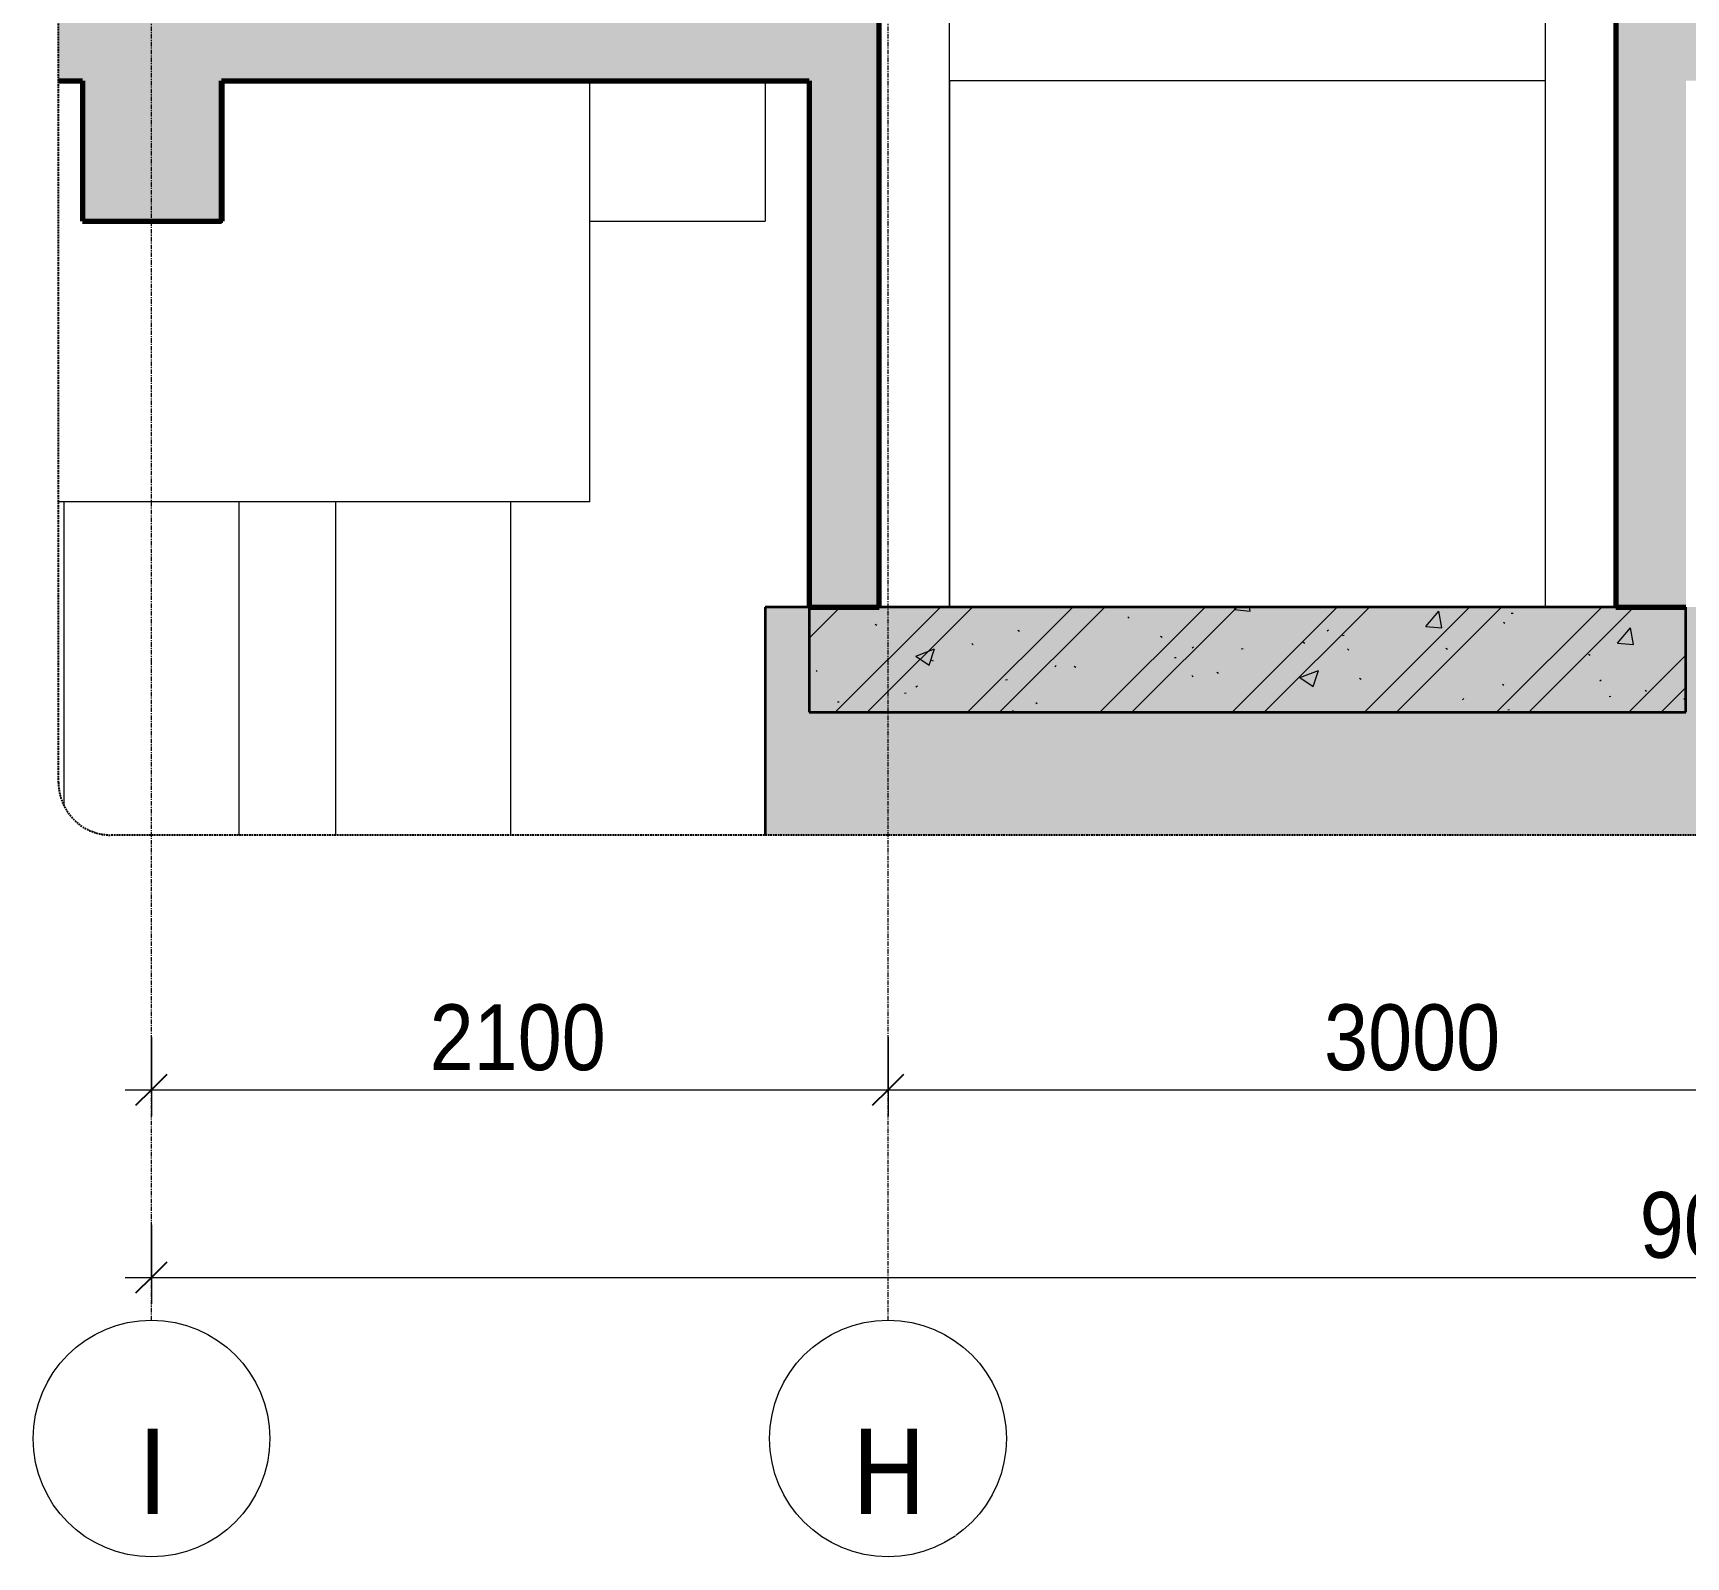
# Model space of a CAD drawing. Header units: millimetres. Extents: x -54951 to -22308, y -6558 to 34550.
# Drawn here: x -53874 to -49162, y -6558 to -2214 of the extents above; entities that cross this region are included whole.
import ezdxf

# ---------------------------------------------------------------- set-up
doc = ezdxf.new("R2010")
doc.units = ezdxf.units.MM
doc.linetypes.add('Grid Line', pattern=[22.225, 12.7, -3.175, 3.175, -3.175])
doc.linetypes.add('Hidden', pattern=[7.14375, 4.7625, -2.38125])
for name, color, linetype, lineweight in [('0-1', 7, 'Continuous', 5), ('A-ANNO-DIMS', 211, 'Continuous', 9), ('A-ANNO-DIMS-75', 211, 'Continuous', 9), ('A-DETL-GENF', 92, 'Continuous', 18), ('A-DETL-GENF-1', 9, 'Continuous', 18), ('A-DETL-GENF-3', 92, 'Hidden', 25), ('A-DETL-WIDE', 214, 'Continuous', 70), ('A-FLOR-FNSH-1', 7, 'Continuous', 35), ('A-FLOR-PATT-1', 43, 'Continuous', 18), ('L-SITE-WALL-1', 250, 'Continuous', 18), ('S-BEAM-1', 253, 'Continuous', 5), ('S-BEAM-2', 10, 'Continuous', 50), ('S-BEAM-3', 250, 'Continuous', 18), ('S-COLS-1', 250, 'Continuous', 18), ('S-FNDN-1', 253, 'Continuous', 5), ('S-FNDN-2', 250, 'Continuous', 18), ('S-FNDN-3', 7, 'Continuous', 35), ('S-GRID-1', 1, 'Grid Line', 9), ('S-GRID-IDEN', 1, 'Continuous', 9)]:
    doc.layers.add(name, color=color, linetype=linetype, lineweight=lineweight)
doc.styles.add('Tahoma_B_1', font='tahomabd.ttf', dxfattribs={"height": 243.75})
doc.styles.add('UTM Avo', font='', dxfattribs={"width": 0.9, "height": 187.5})
doc.styles.get('UTM Avo').set_extended_font_data('UTM Avo')
doc.dimstyles.new('1_Dim_chi_tiet_2_5', dxfattribs={"dimscale": 304.8, "dimtxt": 187.368928, "dimasz": 0.295276, "dimexe": 0.246063, "dimexo": 0.0625, "dimgap": 0.024606, "dimtad": 1, "dimdec": 0, "dimrnd": 5, "dimzin": 0, "dimdsep": 46, "dimtxsty": 'UTM Avo', "dimblk1": 'OBLIQUE', "dimblk2": 'OBLIQUE', "dimsah": 1, "dimcen": 0.09, "dimdle": 0.246063, "dimazin": 0, "dimtfac": 1, "dimtdec": 4, "dimtix": 1, "dimtmove": 0, "dimatfit": 3, "dimfxl": 0.492126, "dimfxlon": 1, "dimtvp": 1, "dimtolj": 1, "dimtzin": 0, "dimarcsym": 2})
pattern_1 = [(50, (-48685.1, 15725), (546.553, -47.817), [57.15, -628.65]), (355, (-48685.1, 15725), (-105.728, 573.17), [45.72, -502.92]), (100.451, (-48639.57, 15721), (440.828, 525.35), [48.57, -534.27]), (46.184, (-48685.1, 15877.4), (813.237, -126.128), [85.725, -942.975]), (96.636, (-48617.35, 15866.9), (712.207, 742.283), [72.855, -801.405]), (351.184, (-48685.1, 15877.4), (712.215, 742.276), [68.58, -754.38]), (21, (-48608.9, 15839.3), (454.843, -306.796), [57.15, -628.65]), (326, (-48608.9, 15839.3), (185.406, 552.564), [45.72, -502.92]), (71.451, (-48571, 15813.73), (640.251, 245.764), [48.57, -534.27]), (37.5, (-48685.12, 15725), (9.2664, 253.665), [5.029, -491.795, 5.029, -505.511, -504.825]), (37.5, (-48685.12, 15725), (9.2664, 253.665), [-1007.364, 5.029, -499.796]), (7.5, (-48685.12, 15725), (200.4594, 300.5414), [5.029, -286.055, 5.029, -480.365, -192.405]), (7.5, (-48685.12, 15725), (200.4594, 300.5414), [-776.478, 5.029, -187.376]), (327.5, (-48855.04, 15725), (406.7728, -17.1864), [5.029, -185.471, 5.029, -589.331, -788.67]), (327.5, (-48855.04, 15725), (406.7728, -17.1864), [-784.86, 5.029, -783.641]), (317.5, (-48931.24, 15725), (444.388, 76.2803), [5.029, -242.621, 5.029, -389.687, -560.07]), (317.5, (-48931.24, 15725), (444.388, 76.2803), [-642.366, 5.029, -555.041]), (45, (-48685.12, 15725), (-188.5854, 188.5854), []), (45, (-48685.12, 16010.75), (-188.5854, 188.5854), [])]

# ---------------------------------------------------------------- blocks, each defined once
blk = doc.blocks.new('NCV_TKTC_KET CAU_rvt-1-TKCS_THANG MÁY TM3 - MẶT CẮT')
at = {"layer": 'A-FLOR-PATT-1'}
h = blk.add_hatch(dxfattribs=at)
h.set_pattern_fill('FP_3', color=256, style=0, pattern_type=2)
h.set_pattern_definition(pattern_1)
h.paths.add_polyline_path([(-51349.3, -4150), (-49161.9, -4150), (-49161.9, -3850), (-51661.9, -3850), (-51661.9, -4150), (-51421.9, -4150)])
h = blk.add_hatch(dxfattribs=at)
h.set_pattern_fill('FP_3', color=256, style=0, pattern_type=2)
h.set_pattern_definition(pattern_1)
h.paths.add_polyline_path([(-51349.3, -4150), (-49161.9, -4150), (-49161.9, -3850), (-51661.9, -3850), (-51661.9, -4150), (-51421.9, -4150)])
at = {"layer": 'S-BEAM-1'}
blk.add_hatch(color=256, dxfattribs=at).paths.add_polyline_path([(-53333.3, -2750), (-53333.3, -2350), (-53336.9, -2350), (-53336.9, -2750)])
at = {"layer": 'S-FNDN-1'}
blk.add_hatch(color=256, dxfattribs=at).paths.add_polyline_path([(-51786.9, -4500), (-49036.9, -4500), (-49036.9, -3850), (-51786.9, -3850)])
at = {"layer": 'A-FLOR-FNSH-1'}
for p, q in [((-51661.9, -3850), (-51661.9, -4150)), ((-49361.9, -3850), (-51461.9, -3850)), ((-49161.9, -4150), (-49161.9, -3850)), ((-51661.9, -4150), (-49161.9, -4150))]:
    blk.add_line(p, q, dxfattribs=at)
at = {"layer": 'L-SITE-WALL-1'}
for p, q in [((-49561.9, -2350), (-51261.9, -2350)), ((-51261.9, -2350), (-51261.9, -3850)), ((-49561.9, -3850), (-49561.9, -2350))]:
    blk.add_line(p, q, dxfattribs=at)
at = {"layer": 'S-BEAM-2'}
for p, q in [((-53333.3, -2750), (-53333.3, -2350)), ((-53336.9, -2750), (-53333.3, -2750))]:
    blk.add_line(p, q, dxfattribs=at)
at = {"layer": 'S-BEAM-3'}
for p in [(-51786.9, -2350), (-52286.9, -2750)]:
    blk.add_line(p, (-51786.9, -2750), dxfattribs=at)
at = {"layer": 'S-COLS-1'}
for p, q in [((-51261.9, -2350), (-51261.9, 29350)), ((-49561.9, -2350), (-49561.9, -2000)), ((-51261.9, -3850), (-51261.9, -2350)), ((-49561.9, -3850), (-49561.9, -2350))]:
    blk.add_line(p, q, dxfattribs=at)
at = {"layer": 'S-FNDN-2'}
for p, q in [((-52286.9, -3550), (-52286.9, -2350)), ((-52286.9, -3550), (-53801.9, -3550)), ((-53786.9, -3550), (-53786.9, -4412.8)), ((-53286.9, -4500), (-53286.9, -3550)), ((-53011.9, -3550), (-53011.9, -4500)), ((-52511.9, -4500), (-52511.9, -3550))]:
    blk.add_line(p, q, dxfattribs=at)
at = {"layer": 'S-FNDN-3'}
for p, q in [((-51661.9, -3850), (-51786.9, -3850)), ((-51786.9, -3850), (-51786.9, -4500)), ((-49361.9, -3850), (-51461.9, -3850))]:
    blk.add_line(p, q, dxfattribs=at)
blk = doc.blocks.new('BORDER VIEW - BORDER VIEW-3767922-TKCS_THANG MÁY TM3 - MẶT CẮT')
at = {"layer": 'A-DETL-GENF-3'}
for p, q in [((-53801.9, -4350), (-53801.9, 33879.3)), ((-44023.9, -4500), (-53651.9, -4500))]:
    blk.add_line(p, q, dxfattribs=at)
blk.add_arc((-53651.9, -4350), 150, 180, 270, dxfattribs=at)
blk = doc.blocks.new('Grid - M_Grid Head - Circle-353313-TKCS_THANG MÁY TM3 - MẶT CẮT')
at = {"layer": 'S-GRID-IDEN'}
blk.add_circle((-44536.9, -6220.2), 337.5, dxfattribs=at)
blk = doc.blocks.new('DIMBLOCK37-TKCS_THANG MÁY TM3 - MẶT CẮT')
at = {"layer": 'A-ANNO-DIMS-75'}
for p, q in [((-53536.9, -5076.2), (-53536.9, -5301.2)), ((-53536.9, -5226.2), (-53536.9, -5076.2)), ((-51436.9, -5076.2), (-51436.9, -5301.2)), ((-51436.9, -5226.2), (-51436.9, -5076.2)), ((-53611.9, -5226.2), (-51436.9, -5226.2))]:
    blk.add_line(p, q, dxfattribs=at)
at = {"layer": 'A-ANNO-DIMS-75', "lineweight": 25}
for p, q in [((-53536.9, -5226.2), (-53491.9, -5181.2)), ((-51436.9, -5226.2), (-51391.9, -5181.2)), ((-53536.9, -5226.2), (-53581.9, -5271.2)), ((-51436.9, -5226.2), (-51481.9, -5271.2))]:
    blk.add_line(p, q, dxfattribs=at)
at = {"layer": 'A-ANNO-DIMS-75', "color": 0, "insert": (-52743.7, -4982.6), "char_height": 187.5, "width": 616.236, "attachment_point": 1, "line_spacing_factor": 1.110334, "style": 'UTM Avo'}
blk.add_mtext('2100', dxfattribs=at)
blk = doc.blocks.new('_Oblique')
at = {"color": 0, "linetype": 'ByBlock', "lineweight": -2}
blk.add_line((-0.5, -0.5), (0.5, 0.5), dxfattribs=at)
blk = doc.blocks.new('DIMBLOCK38-TKCS_THANG MÁY TM3 - MẶT CẮT')
at = {"layer": 'A-ANNO-DIMS-75'}
for p, q in [((-51436.9, -5076.2), (-51436.9, -5301.2)), ((-51436.9, -5226.2), (-51436.9, -5076.2)), ((-48436.9, -5076.2), (-48436.9, -5301.2)), ((-48436.9, -5226.2), (-48436.9, -5076.2)), ((-51436.9, -5226.2), (-48436.9, -5226.2))]:
    blk.add_line(p, q, dxfattribs=at)
at = {"layer": 'A-ANNO-DIMS-75', "lineweight": 25}
for p, q in [((-51436.9, -5226.2), (-51391.9, -5181.2)), ((-48436.9, -5226.2), (-48391.9, -5181.2)), ((-51436.9, -5226.2), (-51481.9, -5271.2)), ((-48436.9, -5226.2), (-48481.9, -5271.2))]:
    blk.add_line(p, q, dxfattribs=at)
at = {"layer": 'A-ANNO-DIMS-75', "color": 0, "insert": (-50193.7, -4982.6), "char_height": 187.5, "width": 616.236, "attachment_point": 1, "line_spacing_factor": 1.110334, "style": 'UTM Avo'}
blk.add_mtext('3000', dxfattribs=at)
blk = doc.blocks.new('DIMBLOCK40-TKCS_THANG MÁY TM3 - MẶT CẮT')
at = {"layer": 'A-ANNO-DIMS-75'}
for p, q in [((-53536.9, -5611.2), (-53536.9, -5836.2)), ((-53536.9, -5761.2), (-53536.9, -5611.2)), ((-44536.9, -5611.2), (-44536.9, -5836.2)), ((-44536.9, -5761.2), (-44536.9, -5611.2)), ((-53611.9, -5761.2), (-44461.9, -5761.2))]:
    blk.add_line(p, q, dxfattribs=at)
at = {"layer": 'A-ANNO-DIMS-75', "lineweight": 25}
for p, q in [((-53536.9, -5761.2), (-53491.9, -5716.2)), ((-44536.9, -5761.2), (-44491.9, -5716.2)), ((-53536.9, -5761.2), (-53581.9, -5806.2)), ((-44536.9, -5761.2), (-44581.9, -5806.2))]:
    blk.add_line(p, q, dxfattribs=at)
at = {"layer": 'A-ANNO-DIMS-75', "color": 0, "insert": (-49293.7, -5517.6), "char_height": 187.5, "width": 616.236, "attachment_point": 1, "line_spacing_factor": 1.110334, "style": 'UTM Avo'}
blk.add_mtext('9000', dxfattribs=at)

msp = doc.modelspace()

# ---------------------------------------------------------------- hatches: boundary and pattern name
at = {"layer": 'A-DETL-GENF-1'}
h = msp.add_hatch(dxfattribs=at)
h.set_pattern_fill('FP_3', color=256, style=0, pattern_type=2)
h.set_pattern_definition(pattern_1)
h.paths.add_polyline_path([(-51661.9, -3850), (-51461.9, -3850), (-51461.9, -2050), (-53801.9, -2050), (-53801.9, -2350), (-53733.3, -2350), (-53733.3, -2750), (-53336.9, -2750), (-53336.9, -2350), (-51661.9, -2350)])
h.paths.add_polyline_path([(-49161.9, -3850), (-49161.9, -2350), (-44536.9, -2350), (-44536.9, -2750), (-44136.9, -2750), (-44136.9, -2350), (-43873.9, -2350), (-43873.9, -2050), (-49361.9, -2050), (-49361.9, -3850)])
h.paths.add_polyline_path([(-44536.9, 1550), (-44235.3, 1550), (-44235.3, 1950), (-43873.9, 1950), (-43873.9, 2150), (-49361.9, 2150), (-49361.9, 1750), (-49161.9, 1750), (-49161.9, 1950), (-46036.9, 1950), (-46036.9, 1750), (-45836.9, 1750), (-45836.9, 1950), (-44536.9, 1950)])
h.paths.add_polyline_path([(-53686.9, 1550), (-53361.9, 1550), (-53361.9, 1950), (-51661.9, 1950), (-51661.9, 1750), (-51461.9, 1750), (-51461.9, 2150), (-53801.9, 2150), (-53801.9, 1950), (-53686.9, 1950)])

# ---------------------------------------------------------------- linework, layer by layer
at = {"layer": 'A-DETL-WIDE'}
for p, q in [((-51461.9, -3850), (-51461.9, -2050)), ((-49361.9, -2050), (-49361.9, -3850)), ((-53801.9, -2350), (-53733.3, -2350)), ((-53733.3, -2350), (-53733.3, -2750)), ((-53336.9, -2750), (-53336.9, -2350)), ((-53336.9, -2350), (-51661.9, -2350)), ((-51661.9, -2350), (-51661.9, -3850)), ((-53733.3, -2750), (-53336.9, -2750)), ((-51661.9, -3850), (-51461.9, -3850)), ((-49361.9, -3850), (-49161.9, -3850))]:
    msp.add_line(p, q, dxfattribs=at)
at = {"layer": 'S-GRID-1'}
for p, q in [((-53536.9, -4007.7), (-53536.9, 32417.5)), ((-51436.9, -4007.7), (-51436.9, 32417.5)), ((-53536.9, -5882.7), (-53536.9, -4007.7)), ((-51436.9, -5882.7), (-51436.9, -4007.7))]:
    msp.add_line(p, q, dxfattribs=at)

# ---------------------------------------------------------------- block references
at = {"layer": '0-1'}
msp.add_blockref('NCV_TKTC_KET CAU_rvt-1-TKCS_THANG MÁY TM3 - MẶT CẮT', (0, 0), dxfattribs=at)
at = {"layer": 'A-DETL-GENF'}
msp.add_blockref('BORDER VIEW - BORDER VIEW-3767922-TKCS_THANG MÁY TM3 - MẶT CẮT', (0, 0), dxfattribs=at)
at = {"layer": 'S-GRID-IDEN'}
for p in [(-9000, 0), (-6900, 0)]:
    msp.add_blockref('Grid - M_Grid Head - Circle-353313-TKCS_THANG MÁY TM3 - MẶT CẮT', p, dxfattribs=at)

# ---------------------------------------------------------------- dimensions: what is measured, and where the dimension line sits
at = {"layer": 'A-ANNO-DIMS'}
for base, p1, p2, override, picture, middle in [((-51436.9, -5226.2), (-53536.9, -5076.2), (-51436.9, -5076.2), {"dimpost": '<>', "dimfxl": 2100}, 'DIMBLOCK37-TKCS_THANG MÁY TM3 - MẶT CẮT', (-52486.9, -5121.6)), ((-48436.9, -5226.2), (-51436.9, -5076.2), (-48436.9, -5076.2), {"dimpost": '<>', "dimfxl": 3000}, 'DIMBLOCK38-TKCS_THANG MÁY TM3 - MẶT CẮT', (-49936.9, -5121.6)), ((-44536.9, -5761.2), (-53536.9, -5611.2), (-44536.9, -5611.2), {"dimpost": '<>', "dimfxl": 9000}, 'DIMBLOCK40-TKCS_THANG MÁY TM3 - MẶT CẮT', (-49036.9, -5656.6))]:
    dim = msp.add_linear_dim(base=base, p1=p1, p2=p2, dimstyle='1_Dim_chi_tiet_2_5', override=override, dxfattribs=at)
    dim.commit()
    dim.dimension.update_dxf_attribs({"geometry": picture, "text_midpoint": middle})

# ---------------------------------------------------------------- next in the draw order: texts
at = {"layer": 'S-GRID-IDEN', "char_height": 243.75, "attachment_point": 5, "line_spacing_factor": 0.996129, "style": 'Tahoma_B_1', "bg_fill": 3, "box_fill_scale": 1.25, "bg_fill_color": 256, "bg_fill_true_color": 13158600, "bg_fill_transparency": 0}
for s, insert, width in [('\\pt952.49944,1904.99888,2857.50075,3810.00019,4762.49962,5714.99906,6667.50094,7620.00037,8572.49981,9524.99925,10477.50113,11430.00056,12382.5,13334.99944,14287.49888,15240.00075,16192.50019,17144.99963,18097.49906,19050.00094,20002.50038,20954.99981,21907.49925,22860.00113,23812.50056,24765,25717.49944,26669.99887,27622.50075,28575.00019,29527.49963,30479.99906;I', (-53533.4, -6313.8), 163.5), ('\\pt952.49944,1904.99888,2857.50075,3810.00019,4762.49962,5714.99906,6667.50094,7620.00037,8572.49981,9524.99925,10477.50113,11430.00056,12382.5,13334.99944,14287.49888,15240.00075,16192.50019,17144.99963,18097.49906,19050.00094,20002.50038,20954.99981,21907.49925,22860.00113,23812.50056,24765,25717.49944,26669.99887,27622.50075,28575.00019,29527.49963,30479.99906;H', (-51433.8, -6313.8), 258)]:
    msp.add_mtext(s, dxfattribs=dict(at, insert=insert, width=width))

doc.saveas('drawing.dxf')
